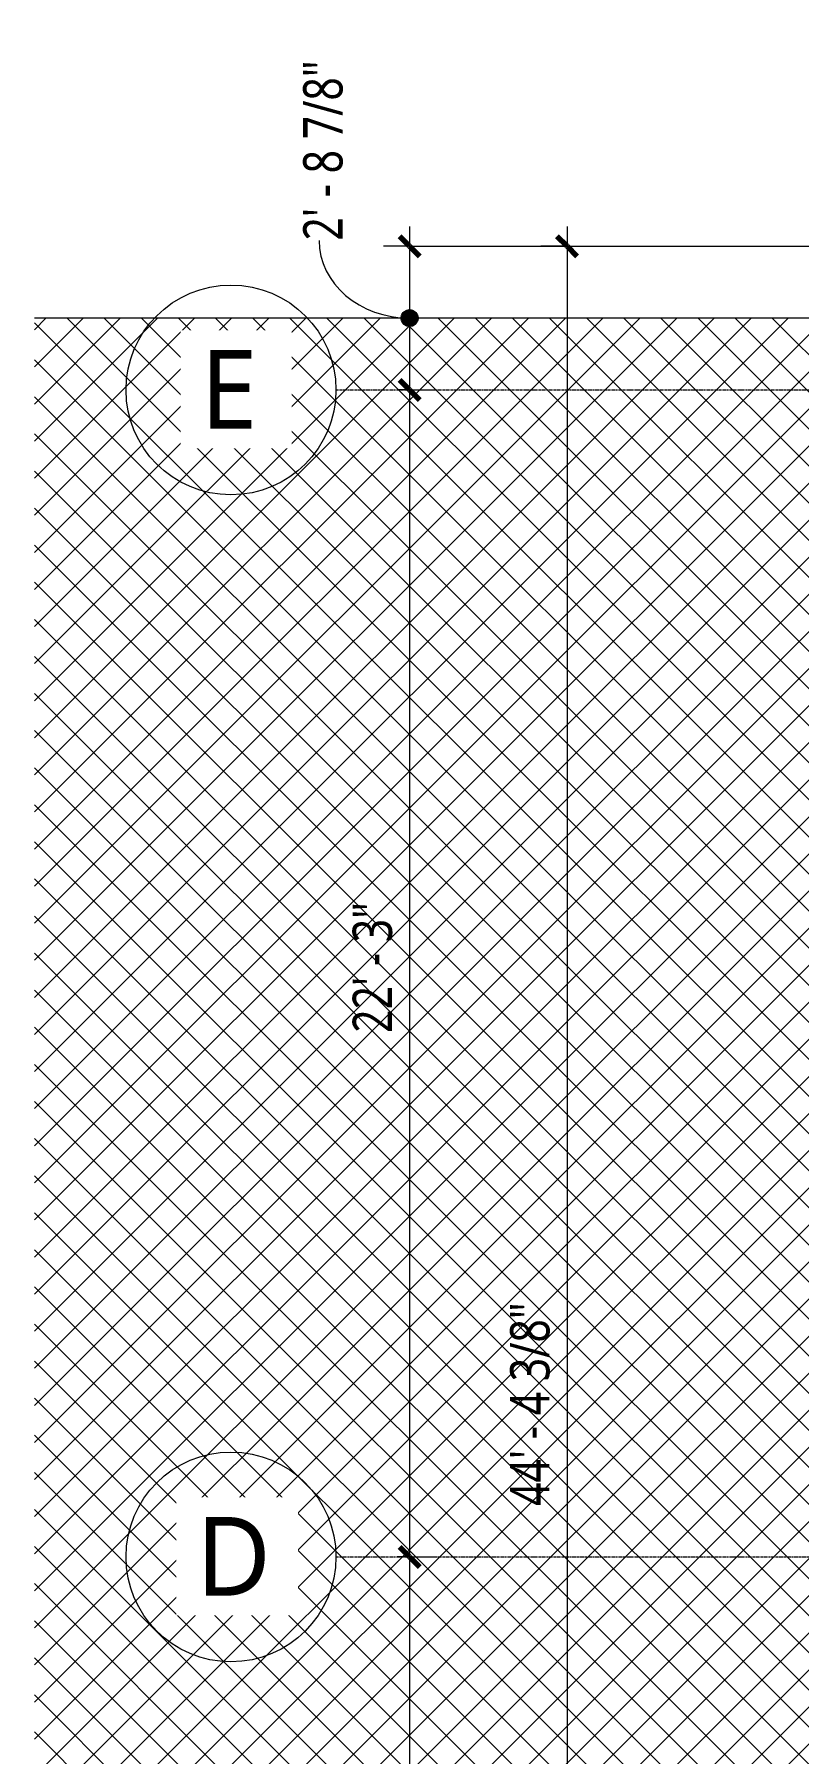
# Model space of a CAD drawing. Header units: inches. Extents: x -1548 to 1644, y -860 to 924.
# Drawn here: x -1548.1 to -1373.4, y 185.5 to 578.9 of the extents above; entities that cross this region are included whole.
import ezdxf

# ---------------------------------------------------------------- set-up
doc = ezdxf.new("R2010")
doc.units = ezdxf.units.IN
doc.header["$MEASUREMENT"] = 0
doc.linetypes.add('Grid Line', pattern=[0.875, 0.5, -0.125, 0.125, -0.125])
for name, color, linetype, lineweight in [('A-ANNO-DIMS', 211, 'Continuous', 9), ('A-ANNO-DIMS-96', 211, 'Continuous', 9), ('L-SITE', 91, 'Continuous', 9), ('S-GRID', 1, 'Continuous', 9), ('S-GRID-IDEN', 1, 'Continuous', 9)]:
    doc.layers.add(name, color=color, linetype=linetype, lineweight=lineweight)
doc.styles.add('Trebuchet MS', font='trebuc.ttf', dxfattribs={"width": 0.8, "height": 9})
doc.styles.add('Trebuchet MS_2', font='trebuc.ttf', dxfattribs={"height": 18})
doc.dimstyles.new('Linear_-_3_32__Trebuchet_MS', dxfattribs={"dimscale": 12, "dimtxt": 9.278558, "dimasz": 0.375, "dimexe": 0.5, "dimexo": 0.5, "dimgap": 0.125, "dimtad": 1, "dimdec": 4, "dimrnd": 0.0625, "dimzin": 3, "dimdsep": 46, "dimlunit": 4, "dimtxsty": 'Trebuchet MS', "dimblk1": 'OBLIQUE', "dimblk2": 'OBLIQUE', "dimsah": 1, "dimcen": 0.09, "dimdle": 0.375, "dimazin": 0, "dimtfac": 1, "dimtdec": 4, "dimtix": 1, "dimtmove": 0, "dimatfit": 3, "dimfxl": 1, "dimtvp": 1, "dimfrac": 2, "dimtolj": 1, "dimtzin": 0, "dimarcsym": 2})
doc.dimstyles.new('Linear_-_3_32__Trebuchet_MS_1', dxfattribs={"dimscale": 12, "dimtxt": 9.278558, "dimasz": 0.375, "dimexe": 0.5, "dimexo": 0.5, "dimgap": 0.125, "dimtad": 1, "dimdec": 4, "dimrnd": 0.0625, "dimzin": 3, "dimdsep": 46, "dimlunit": 4, "dimtxsty": 'Trebuchet MS', "dimblk1": 'OBLIQUE', "dimblk2": 'OBLIQUE', "dimsah": 1, "dimcen": 0.09, "dimdle": 0.375, "dimazin": 0, "dimtfac": 1, "dimtdec": 4, "dimtix": 1, "dimtmove": 1, "dimatfit": 3, "dimfxl": 1, "dimtvp": 1, "dimfrac": 2, "dimtolj": 1, "dimtzin": 0, "dimarcsym": 2})

# ---------------------------------------------------------------- blocks, each defined once
blk = doc.blocks.new('Block 31 - Block 31-1273557-L1')
at = {"layer": 'L-SITE'}
h = blk.add_hatch(dxfattribs=at)
h.set_pattern_fill('FP_32', color=9, style=0, pattern_type=2)
h.set_pattern_definition([(45, (1482, -81.9), (-4.24264, 4.24264), []), (135, (1482, -81.9), (-4.24264, -4.24264), [])])
h.paths.add_polyline_path([(144, -432), (144, 432), (-66.06, 432), (-66.06, -432), (-49.04, -432), (-49.04, -408), (-13.04, -408), (-13.04, -432), (35.25, -432), (43.01, -403.02), (115.76, -403.02), (123.53, -432)])
at = {"layer": 'L-SITE', "color": 8, "lineweight": 20}
blk.add_line((144, 432), (-66.06, 432), dxfattribs=at)
blk = doc.blocks.new('Snowdon Towers Sample Site_rvt-1-L1')
at = {"layer": 'L-SITE', "color": 10, "lineweight": 13}
blk.add_blockref('Block 31 - Block 31-1273557-L1', (-1482, 81.9), dxfattribs=at)
blk = doc.blocks.new('Grid - Grid Head - Circle-50561-L1')
at = {"layer": 'S-GRID-IDEN'}
blk.add_circle((0, 0), 0.25, dxfattribs=at)
blk = doc.blocks.new('DIMBLOCK42-L1')
at = {"layer": 'A-ANNO-DIMS-96', "lineweight": 70}
h = blk.add_hatch(color=256, dxfattribs=at)
edge = h.paths.add_edge_path()
edge.add_arc((-1462.29, 513.94), 1.5, 0, 360)
for p, q in [((-1462.29, 530.38), (-1464.54, 532.63)), ((-1462.29, 530.38), (-1460.04, 528.13)), ((-1462.29, 497.5), (-1464.54, 499.75)), ((-1462.29, 497.5), (-1460.04, 495.25))]:
    blk.add_line(p, q, dxfattribs=at)
at = {"layer": 'A-ANNO-DIMS-96'}
for p, q in [((-1462.29, 534.88), (-1462.29, 497.5)), ((-1462.29, 530.38), (-1468.29, 530.38)), ((-1462.29, 530.38), (-1344, 530.38)), ((-1462.29, 497.5), (-1465.11, 497.5)), ((-1462.29, 497.5), (-1456.29, 497.5))]:
    blk.add_line(p, q, dxfattribs=at)
at = {"layer": 'A-ANNO-DIMS-96', "lineweight": 70}
blk.add_circle((-1462.29, 513.94), 1.5, dxfattribs=at)
at = {"layer": 'A-ANNO-DIMS-96'}
blk.add_ellipse((-1462.29, 531.68), major_axis=(20.68, 0), ratio=0.857919, start_param=3.141593, end_param=4.712389, dxfattribs=at)
at = {"layer": 'A-ANNO-DIMS-96', "color": 0, "insert": (-1486.62, 531.68), "char_height": 9, "width": 47.1791, "attachment_point": 1, "rotation": 90, "line_spacing_factor": 1.048425, "style": 'Trebuchet MS'}
blk.add_mtext('2\' - 8 7/8"', dxfattribs=at)
blk = doc.blocks.new('_Oblique')
at = {"color": 0, "linetype": 'ByBlock', "lineweight": -2}
blk.add_line((-0.5, -0.5), (0.5, 0.5), dxfattribs=at)
blk = doc.blocks.new('DIMBLOCK43-L1')
at = {"layer": 'A-ANNO-DIMS-96', "lineweight": 70}
for p, q in [((-1462.29, 497.5), (-1464.54, 499.75)), ((-1462.29, 497.5), (-1460.04, 495.25)), ((-1462.29, 230.5), (-1464.54, 232.75)), ((-1462.29, 230.5), (-1460.04, 228.25))]:
    blk.add_line(p, q, dxfattribs=at)
at = {"layer": 'A-ANNO-DIMS-96'}
for p, q in [((-1462.29, 497.5), (-1465.11, 497.5)), ((-1462.29, 497.5), (-1462.29, 230.5)), ((-1462.29, 497.5), (-1456.29, 497.5)), ((-1462.29, 230.5), (-1465.11, 230.5)), ((-1462.29, 230.5), (-1456.29, 230.5))]:
    blk.add_line(p, q, dxfattribs=at)
at = {"layer": 'A-ANNO-DIMS-96', "color": 0, "insert": (-1475.31, 350.4), "char_height": 9, "width": 32.6479, "attachment_point": 1, "rotation": 90, "line_spacing_factor": 1.048425, "style": 'Trebuchet MS'}
blk.add_mtext('22\' - 3"', dxfattribs=at)
blk = doc.blocks.new('DIMBLOCK44-L1')
at = {"layer": 'A-ANNO-DIMS-96', "lineweight": 70}
for p, q in [((-1462.29, 230.5), (-1464.54, 232.75)), ((-1462.29, 230.5), (-1460.04, 228.25)), ((-1462.29, 30), (-1464.54, 32.25)), ((-1462.29, 30), (-1460.04, 27.75))]:
    blk.add_line(p, q, dxfattribs=at)
at = {"layer": 'A-ANNO-DIMS-96'}
for p, q in [((-1462.29, 230.5), (-1465.11, 230.5)), ((-1462.29, 230.5), (-1462.29, 30)), ((-1462.29, 230.5), (-1456.29, 230.5)), ((-1462.29, 30), (-1465.11, 30)), ((-1462.29, 30), (-1456.29, 30))]:
    blk.add_line(p, q, dxfattribs=at)
at = {"layer": 'A-ANNO-DIMS-96', "color": 0, "insert": (-1475.31, 108.23), "char_height": 9, "width": 52.8406, "attachment_point": 1, "rotation": 90, "line_spacing_factor": 1.048425, "style": 'Trebuchet MS'}
blk.add_mtext('16\' - 8 1/2"', dxfattribs=at)
blk = doc.blocks.new('DIMBLOCK48-L1')
at = {"layer": 'A-ANNO-DIMS-96', "lineweight": 70}
for p, q in [((-1426.29, 530.38), (-1428.54, 532.63)), ((-1426.29, 530.38), (-1424.04, 528.13)), ((-1426.29, -2.02), (-1428.54, 0.23)), ((-1426.29, -2.02), (-1424.04, -4.27))]:
    blk.add_line(p, q, dxfattribs=at)
at = {"layer": 'A-ANNO-DIMS-96'}
for p, q in [((-1426.29, 534.88), (-1426.29, -6.52)), ((-1426.29, 530.38), (-1432.29, 530.38)), ((-1426.29, 530.38), (-1344, 530.38)), ((-1426.29, -2.02), (-1432.29, -2.02)), ((-1426.29, -2.02), (-1330.38, -2.02))]:
    blk.add_line(p, q, dxfattribs=at)
at = {"layer": 'A-ANNO-DIMS-96', "color": 0, "insert": (-1439.31, 242.16), "char_height": 9, "width": 52.8406, "attachment_point": 1, "rotation": 90, "line_spacing_factor": 1.048425, "style": 'Trebuchet MS'}
blk.add_mtext('44\' - 4 3/8"', dxfattribs=at)

msp = doc.modelspace()

# ---------------------------------------------------------------- linework, layer by layer
at = {"layer": 'S-GRID', "linetype": 'Grid Line'}
for p, q in [((-1479.1199, 497.5), (1029.23722, 497.5)), ((-1479.1199, 230.5), (1029.23722, 230.5))]:
    msp.add_line(p, q, dxfattribs=at)

# ---------------------------------------------------------------- block references
at = {"lineweight": 5}
msp.add_blockref('Snowdon Towers Sample Site_rvt-1-L1', (0, 0), dxfattribs=at)
at = {"layer": 'S-GRID-IDEN', "xscale": 95.99999999999994, "yscale": 95.99999999999994, "zscale": 95.99999999999994, "rotation": 269.9999999999997}
for p in [(-1503.1199, 497.5), (-1503.1199, 230.5)]:
    msp.add_blockref('Grid - Grid Head - Circle-50561-L1', p, dxfattribs=at)

# ---------------------------------------------------------------- dimensions: what is measured, and where the dimension line sits
at = {"layer": 'A-ANNO-DIMS'}
dim = msp.add_linear_dim(base=(-1462.29416, 497.5), p1=(-1338, 530.375), p2=(-1459.11218, 497.5), angle=90, dimstyle='Linear_-_3_32__Trebuchet_MS_1', override={"dimpost": '<>', "dimfxl": 125.494726}, dxfattribs=at)
dim.commit()
dim.dimension.update_dxf_attribs({"geometry": 'DIMBLOCK42-L1', "text_midpoint": (-1480.62379, 555.2659), "dimtype": 160, "text_rotation": 90})
for base, p1, p2, override, picture, middle in [((-1426.29416, -2.01721), (-1338, 530.375), (-1324.375, -2.01721), {"dimpost": '<>', "dimfxl": 532.566529}, 'DIMBLOCK48-L1', (-1432.37295, 264.17889)), ((-1462.29416, 230.5), (-1459.11218, 497.5), (-1459.11218, 230.5), {"dimpost": '<>', "dimfxl": 267}, 'DIMBLOCK43-L1', (-1468.37295, 364)), ((-1462.29416, 30), (-1459.11218, 230.5), (-1459.11218, 30), {"dimpost": '<>', "dimfxl": 200.5}, 'DIMBLOCK44-L1', (-1468.3881, 130.25))]:
    dim = msp.add_linear_dim(base=base, p1=p1, p2=p2, angle=90, dimstyle='Linear_-_3_32__Trebuchet_MS', override=override, dxfattribs=at)
    dim.commit()
    dim.dimension.update_dxf_attribs({"geometry": picture, "text_midpoint": middle})

# ---------------------------------------------------------------- next in the draw order: texts
at = {"layer": 'S-GRID-IDEN', "char_height": 18, "attachment_point": 1, "style": 'Trebuchet MS_2', "bg_fill": 3, "box_fill_scale": 1.25, "bg_fill_color": 9, "bg_fill_true_color": 13158600, "bg_fill_transparency": 0}
for s, insert, width in [('E', (-1510.09613, 506.62863), 16.362), ('D', (-1511.0977, 239.62863), 18.786)]:
    msp.add_mtext(s, dxfattribs=dict(at, insert=insert, width=width))

doc.saveas('drawing.dxf')
